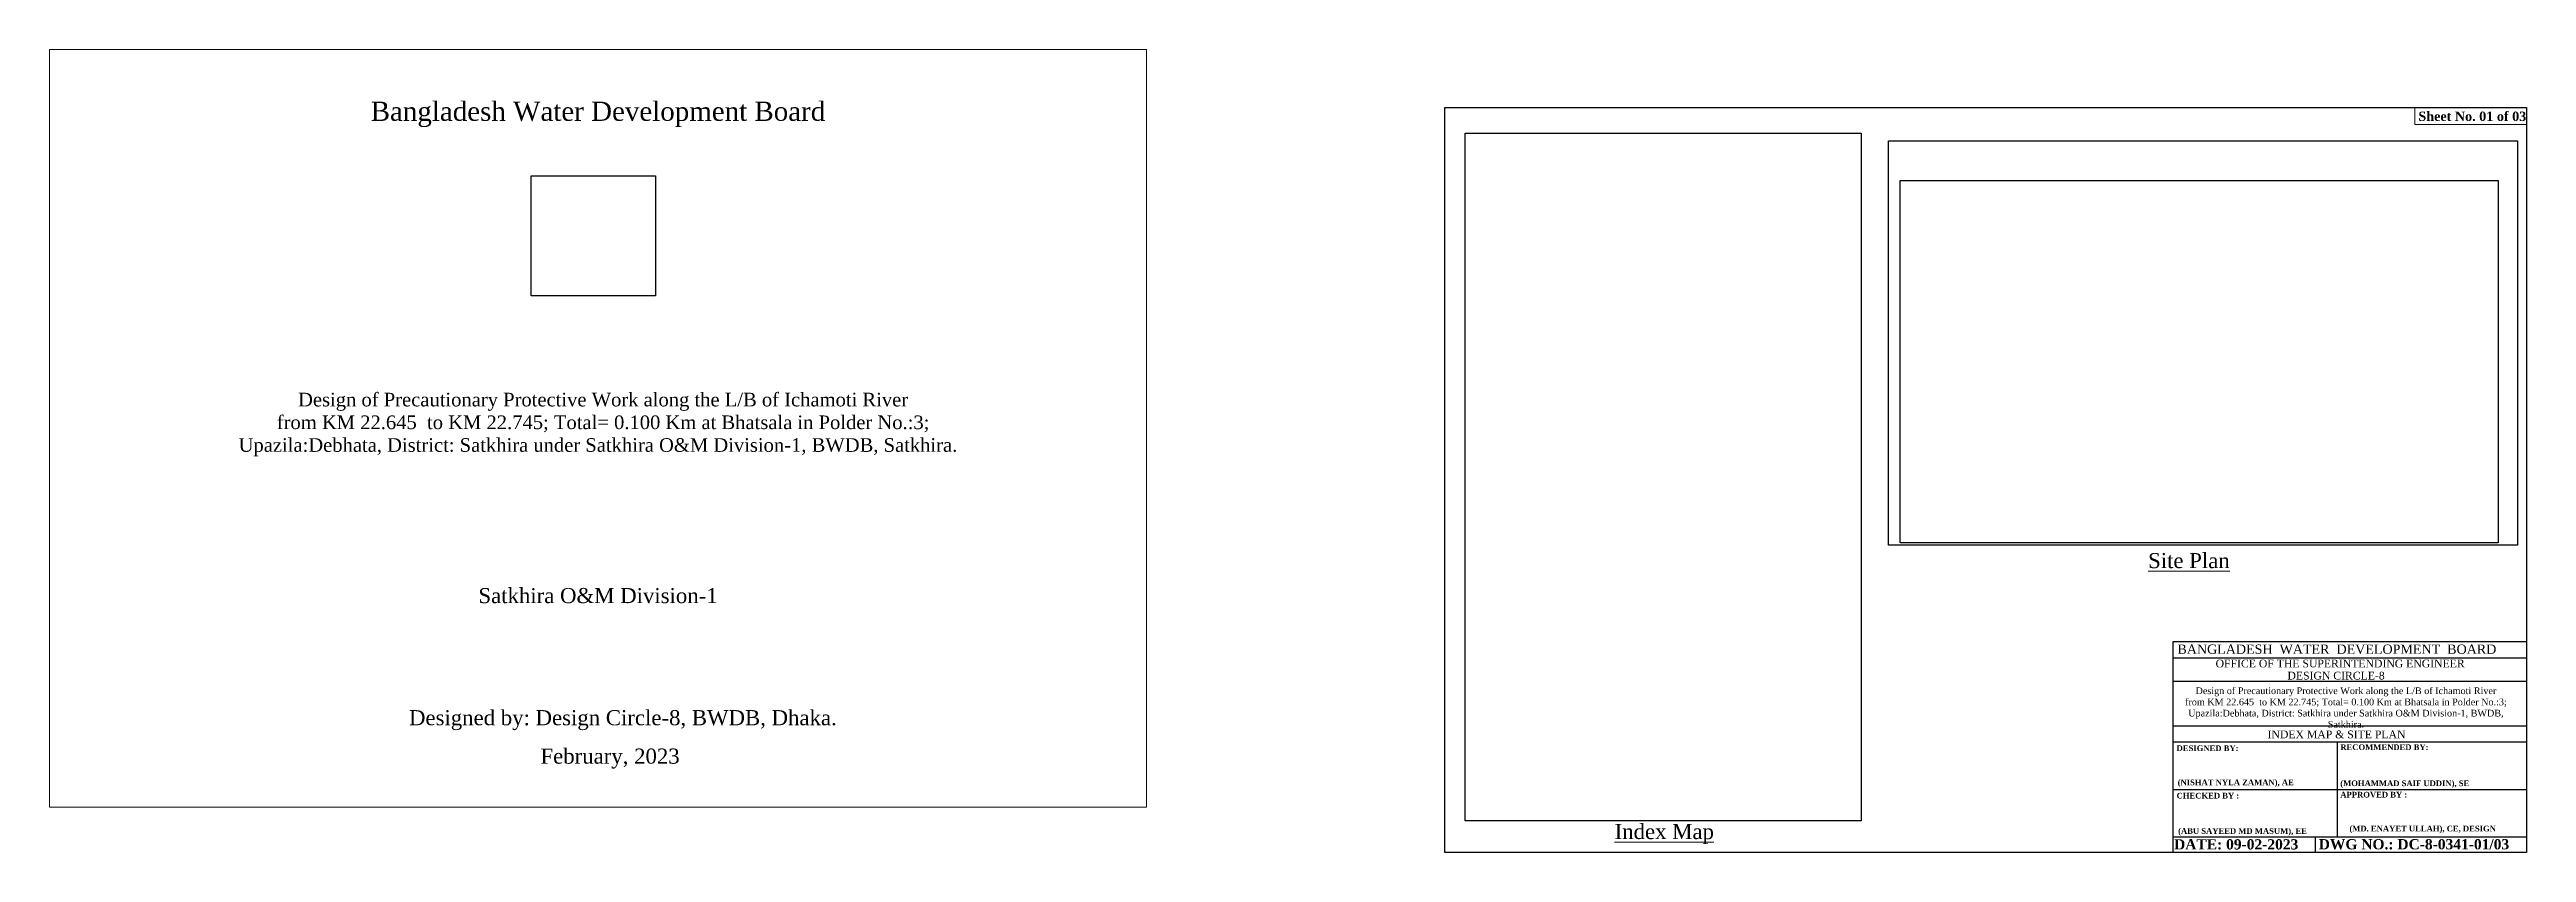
# Model space of a CAD drawing. Header units: inches. Extents: x 0 to 4913108, y -3856 to 5602.
# Drawn here: x 42497.7 to 42755.9, y 5487.9 to 5571.6 of the extents above; entities that cross this region are included whole.
import ezdxf
from ezdxf.enums import TextEntityAlignment as Align

# ---------------------------------------------------------------- set-up
doc = ezdxf.new("R2010")
doc.units = ezdxf.units.IN
doc.header["$LTSCALE"] = 2.5
doc.header["$MEASUREMENT"] = 0
doc.layers.add('LINE', color=7, linetype='Continuous')
doc.layers.add('Other line', color=7, linetype='Continuous', lineweight=15)
doc.styles.add('Kazi_T_H', font='timesbd.ttf')
doc.styles.get("Standard").update_dxf_attribs({"font": 'times.ttf'})
picture_1 = doc.add_image_def('image1.png', size_in_pixel=(251, 242))
picture_2 = doc.add_image_def('image2.jpg', size_in_pixel=(1877, 1137))
picture_3 = doc.add_image_def('image3.jpg', size_in_pixel=(1249, 2169))
picture_4 = doc.add_image_def('image4.jpg', size_in_pixel=(1993, 1281))

msp = doc.modelspace()

# ---------------------------------------------------------------- linework, layer by layer
at = {"layer": 'LINE', "color": 0, "linetype": 'ByBlock', "lineweight": -3, "ltscale": 0.5}
for p, q in [((42755.936, 5509.802), (42719.069, 5509.802)), ((42719.069, 5509.802), (42719.069, 5487.858)), ((42755.936, 5508.117), (42719.069, 5508.117)), ((42755.936, 5505.664), (42719.069, 5505.664)), ((42755.936, 5501.033), (42719.069, 5501.033)), ((42755.936, 5499.364), (42719.069, 5499.364)), ((42736.231, 5489.47), (42736.231, 5499.364)), ((42719.069, 5494.417), (42755.936, 5494.417)), ((42719.069, 5489.47), (42755.936, 5489.47)), ((42733.944, 5487.858), (42733.944, 5489.47))]:
    msp.add_line(p, q, dxfattribs=at)
msp.add_lwpolyline([(42643.148, 5565.525), (42755.936, 5565.525), (42755.936, 5487.858), (42643.148, 5487.858)], close=True, dxfattribs=at)
at = {"layer": 'LINE', "color": 7, "lineweight": 13, "ltscale": 0.5}
msp.add_lwpolyline([(42755.936, 5565.525), (42744.287, 5565.525), (42744.287, 5563.732), (42755.936, 5563.732)], close=True, dxfattribs=at)
at = {"layer": 'Other line', "color": 7, "ltscale": 5}
msp.add_lwpolyline([(42612.039, 5492.573), (42612.039, 5571.556), (42497.673, 5571.556), (42497.673, 5492.573), (42612.039, 5492.573), (42612.039, 5522.563)], dxfattribs=at)

# ---------------------------------------------------------------- texts
at = {"layer": 'LINE', "color": 0, "linetype": 'ByBlock', "lineweight": -3, "ltscale": 0.5}
for s, height, p in [('BANGLADESH  WATER  DEVELOPMENT  BOARD', 0.96886, (42736.169, 5508.563)), ('OFFICE OF THE SUPERINTENDING ENGINEER', 0.80809, (42736.509, 5507.15)), ('DESIGN CIRCLE-8', 0.80809, (42736.084, 5505.886)), ('INDEX MAP & SITE PLAN', 0.80809, (42736.131, 5499.761))]:
    msp.add_text(s, height=height, dxfattribs=at).set_placement(p, align=Align.CENTER)
at = {"layer": 'LINE', "color": 0, "linetype": 'ByBlock', "lineweight": -3, "ltscale": 0.5, "style": 'Kazi_T_H'}
for s, height, p in [('DESIGNED BY:', 0.59366, (42719.459, 5498.427)), ('RECOMMENDED BY:', 0.59366, (42736.528, 5498.533)), ('CHECKED BY :', 0.59366, (42719.459, 5493.48)), ('(NISHAT NYLA ZAMAN), AE', 0.59366, (42719.569, 5494.865)), ('APPROVED BY :', 0.59366, (42736.528, 5493.586)), ('(MOHAMMAD SAIF UDDIN), SE', 0.59366, (42736.523, 5494.77)), ('DATE: 09-02-2023', 1.06859, (42719.192, 5488.169)), ('(ABU SAYEED MD MASUM), EE', 0.59366, (42719.615, 5489.794)), ('DWG NO.: DC-8-0341-01/03', 1.06859, (42734.275, 5488.18))]:
    msp.add_text(s, height=height, dxfattribs=at).set_placement(p)
at = {"layer": 'LINE', "color": 7, "lineweight": 13, "ltscale": 0.5, "insert": (42744.666, 5565.089), "char_height": 0.9753, "width": 12.05686, "attachment_point": 1}
msp.add_mtext('{\\fTimes New Roman|b1|i0|c0|p18;Sheet No. 01 of 03}', dxfattribs=at)
at = {"layer": 'LINE', "color": 0, "linetype": 'ByBlock', "lineweight": -3, "ltscale": 0.5, "attachment_point": 2}
for s, insert, char_height, width in [('\\A1;  Design of Precautionary Protective Work along the L/B of Ichamoti River \\P  from KM 22.645  to KM 22.745; Total= 0.100 Km at Bhatsala in Polder No.:3; \\PUpazila:Debhata, District: Satkhira under Satkhira O&M Division-1, BWDB, Satkhira.', (42554.856, 5535.776), 1.42, 100.95004), ('\\A1;Design of Precautionary Protective Work along the L/B of Ichamoti River \\Pfrom KM 22.645  to KM 22.745; Total= 0.100 Km at Bhatsala in Polder No.:3; Upazila:Debhata, District: Satkhira under Satkhira O&M Division-1, BWDB, Satkhira.', (42737.112, 5505.065), 0.7, 36.47769)]:
    msp.add_mtext(s, dxfattribs=dict(at, insert=insert, char_height=char_height, width=width))
at = {"layer": 'LINE', "color": 0, "linetype": 'ByBlock', "lineweight": -3, "ltscale": 0.5, "insert": (42745.115, 5490.645), "char_height": 0.59366, "width": 36.10902, "attachment_point": 2, "style": 'Kazi_T_H'}
msp.add_mtext('(MD. ENAYET ULLAH), CE, DESIGN', dxfattribs=at)
at = {"layer": 'Other line', "color": 7, "ltscale": 5}
for s, insert, char_height, width, attachment_point in [('Bangladesh Water Development Board', (42554.856, 5566.125), 2, 137.61028, 2), ('{\\LSite Plan} ', (42716.485, 5519.071), 1.57275, 32.49249, 1), ('Satkhira O&M Division-1', (42542.393, 5515.421), 1.57275, 32.49249, 1), ('Designed by: Design Circle-8, BWDB, Dhaka.', (42535.156, 5502.694), 1.57275, 56.49282, 1), ('February, 2023', (42548.862, 5498.687), 1.57275, 21.35756, 1), ('{\\LIndex Map}', (42660.862, 5490.825), 1.57275, 32.49249, 1)]:
    msp.add_mtext(s, dxfattribs=dict(at, insert=insert, char_height=char_height, width=width, attachment_point=attachment_point))

# ---------------------------------------------------------------- pictures from other files: only their frames are drawn
at = {"color": 7, "linetype": 'ByBlock', "lineweight": 30, "ltscale": 0.5}
image = msp.add_image(picture_3, insert=(42645.276, 5491.14), size_in_units=(41.291, 71.706), dxfattribs=at)
image.dxf.flags = 7
image = msp.add_image(picture_4, insert=(42689.412, 5519.892), size_in_units=(65.582, 42.153), dxfattribs=at)
image.dxf.flags = 7
image = msp.add_image(picture_1, insert=(42547.884, 5545.872), size_in_units=(12.983, 12.518), dxfattribs=at)
image.dxf.flags = 7
image = msp.add_image(picture_2, insert=(42690.624, 5520.139), size_in_units=(62.365, 37.778), dxfattribs=at)
image.dxf.flags = 7

doc.saveas('drawing.dxf')
